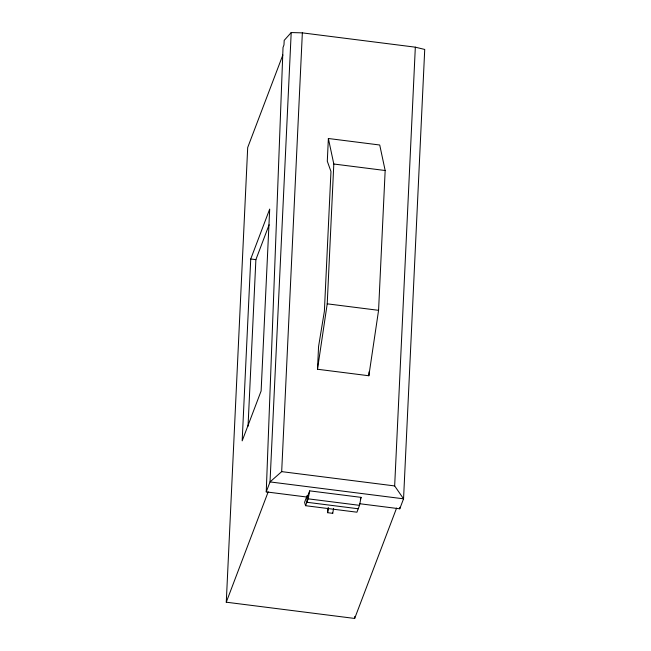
<?xml version="1.0" encoding="UTF-8"?>
<svg xmlns="http://www.w3.org/2000/svg" width="651" height="651" viewBox="0 0 651 651"><rect width="100%" height="100%" fill="white"/><g stroke="black" fill="none" stroke-linecap="round" stroke-linejoin="round"><path stroke-width="0.98" d="M396.589 508.081L354.665 618.45L226.271 602.199L247.697 147.525L282.86 54.969M250.741 258.984L242.172 440.857L261.124 390.966L269.693 209.093L250.741 258.984L255.884 259.635L269.107 224.807M248.031 426.267L255.884 259.635M358.229 508.765L306.873 502.271L307.199 495.444L304.587 502.303L305.571 505.697L356.927 512.199L359.531 505.339L361.053 497.356L309.697 490.862L307.321 497.095L266.243 491.896L283.03 47.425L283.974 44.927L284.194 40.378L291.2 32.55L302.349 32.867L415.33 47.173L424.729 49.452L403.555 498.821L399.763 508.797L359.669 503.719M291.2 32.55L270.027 481.919L266.243 491.896M415.33 47.173L394.661 485.931L403.555 498.821L270.027 481.919L281.68 471.633L302.349 32.867M307.321 497.095L307.394 495.582M317.501 369.247L318.567 346.519L324.377 311.308L330.968 171.498L327.298 161.236L328.373 138.5L379.728 145.002L385.164 170.513L378.573 310.324L368.857 375.749L317.501 369.247L327.217 303.83L333.808 164.011L328.373 138.5M354.665 618.45L354.762 616.424M368.857 375.749L369.044 371.794M399.763 508.797L399.836 507.284M328.023 507.91L327.591 512.687L332.726 513.338L333.572 508.423M327.591 512.687L328.438 507.772M305.571 505.697L308.175 498.837L309.697 490.862M226.271 602.199L268.196 491.839M360.369 499.138L361.053 497.356M333.808 164.011L385.164 170.513M327.217 303.83L378.573 310.324M281.68 471.633L394.661 485.931M308.175 498.837L359.531 505.339M332.482 512.492L332.726 513.338"/></g></svg>
